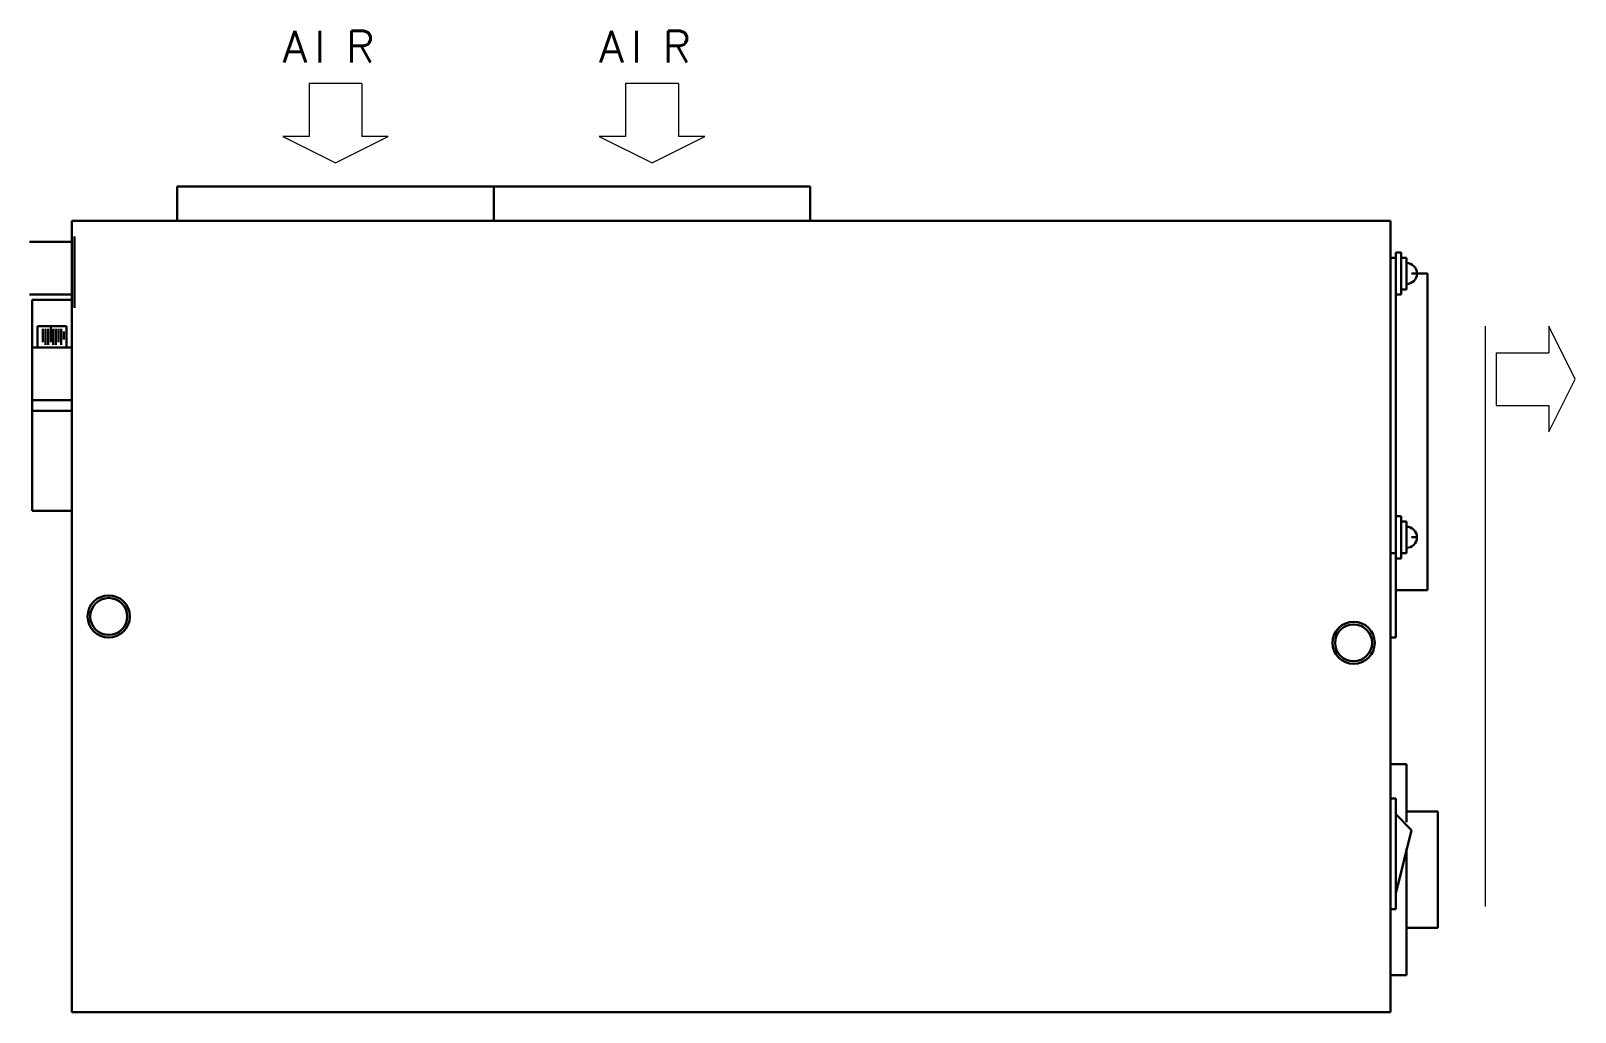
# Model space of a CAD drawing. Header units: millimetres. Extents: x 278 to 1021, y 252 to 691.
# Drawn here: x 542 to 834.8, y 505.3 to 691.3 of the extents above; entities that cross this region are included whole.
import ezdxf

# ---------------------------------------------------------------- set-up
doc = ezdxf.new("R2010")
doc.units = ezdxf.units.MM
doc.layers.get('0').update_dxf_attribs({"lineweight": 30})
doc.layers.add('寸法', color=7, linetype='Continuous', lineweight=15)
doc.styles.get("Standard").update_dxf_attribs({"font": 'txt', "bigfont": 'extfont2.shx'})

# ---------------------------------------------------------------- blocks, each defined once
blk = doc.blocks.new('A$C08AF3280')
for p, q in [((282, 311.5), (342, 311.5)), ((282, 305), (282, 311.5)), ((342, 311.5), (342, 305)), ((342, 311.5), (402, 311.5)), ((342, 305), (342, 311.5)), ((402, 311.5), (402, 305)), ((262, 305), (262, 155)), ((512, 305), (262, 305)), ((342, 305), (282, 305)), ((402, 305), (342, 305)), ((512, 155), (512, 305)), ((262.5, 288.5), (262.5, 302)), ((254, 301), (262, 301)), ((262, 301), (262, 291)), ((513, 299), (514, 299)), ((513, 291), (513, 299)), ((514, 299), (514, 291)), ((512, 298), (513, 298)), ((512, 242), (512, 298)), ((513, 298), (513, 242)), ((514, 298), (515, 298)), ((514, 292), (514, 298)), ((515, 298), (515, 292)), ((516, 295), (517, 295)), ((517, 295), (519, 295)), ((519, 295), (519, 235)), ((262, 291), (254, 291)), ((254.5, 290), (262, 290)), ((254.5, 290), (254.5, 250)), ((514, 291), (513, 291)), ((515, 292), (514, 292)), ((255.5, 285), (261, 285)), ((255.5, 281), (255.5, 285)), ((256.5, 284.5), (256.5, 282)), ((257, 284.5), (257, 281.5)), ((257.5, 284.5), (257.5, 281.5)), ((258, 285), (258, 282)), ((258.5, 284.5), (258.5, 281.5)), ((259, 284.5), (259, 281.5)), ((259.5, 284.5), (259.5, 282)), ((260, 284.5), (260, 281.5)), ((260.5, 284), (260.5, 282.5)), ((261, 285), (261, 281)), ((254.5, 281), (262, 281)), ((261, 281), (255.5, 281)), ((254.5, 271), (262, 271)), ((254.5, 269), (262, 269)), ((254.5, 250), (262, 250)), ((513, 249), (514, 249)), ((513, 241), (513, 249)), ((514, 249), (514, 241)), ((514, 248), (515, 248)), ((514, 242), (514, 248)), ((515, 248), (515, 242)), ((516, 245), (517, 245)), ((513, 242), (512, 242)), ((514, 241), (513, 241)), ((513, 226), (513, 241)), ((515, 242), (514, 242)), ((519, 235), (513, 235)), ((512, 226), (513, 226)), ((512, 202), (515, 202)), ((515, 202), (515, 191)), ((513, 195.5), (512, 195.5)), ((513, 174.5), (513, 195.5)), ((513, 192.5), (516, 189.5)), ((521, 193), (515, 193)), ((521, 171), (521, 193)), ((516, 189.5), (513, 177.5)), ((515, 186), (515, 162)), ((512, 174.5), (513, 174.5)), ((515, 171), (521, 171)), ((515, 162), (512, 162)), ((262, 155), (512, 155))]:
    blk.add_line(p, q)
for centre, radius in [((269, 230), 4), ((269, 230), 3.5), ((505, 225), 4), ((505, 225), 3.5)]:
    blk.add_circle(centre, radius)
for centre, start, end in [((515, 295), 0, 90), ((515, 295), 270, 0), ((515, 245), 0, 90), ((515, 245), 270, 0)]:
    blk.add_arc(centre, 2, start, end)
blk = doc.blocks.new('A$C7CA706F2')
for p, q in [((317, 333), (307, 333)), ((307, 333), (307, 323)), ((317, 333), (317, 323)), ((377, 333), (367, 333)), ((367, 333), (367, 323)), ((377, 333), (377, 323)), ((307, 323), (302, 323)), ((302, 323), (312, 318)), ((312, 318), (322, 323)), ((322, 323), (317, 323)), ((367, 323), (362, 323)), ((362, 323), (372, 318)), ((372, 318), (382, 323)), ((382, 323), (377, 323)), ((530, 177), (530, 287)), ((542, 287), (542, 282)), ((547, 277), (542, 287)), ((532, 282), (532, 272)), ((532, 282), (542, 282)), ((542, 267), (547, 277)), ((532, 272), (542, 272)), ((542, 272), (542, 267))]:
    blk.add_line(p, q)
for s, p in [('A', (302, 337)), ('I', (308, 337)), ('R', (314, 337)), ('A', (362, 337)), ('I', (368, 337)), ('R', (374, 337))]:
    blk.add_text(s, height=6).set_placement(p)

msp = doc.modelspace()

# ---------------------------------------------------------------- block references
msp.add_blockref('A$C08AF3280', (287.76, 350.34))
at = {"layer": '寸法'}
msp.add_blockref('A$C7CA706F2', (287.76, 348.34), dxfattribs=at)

doc.saveas('drawing.dxf')
